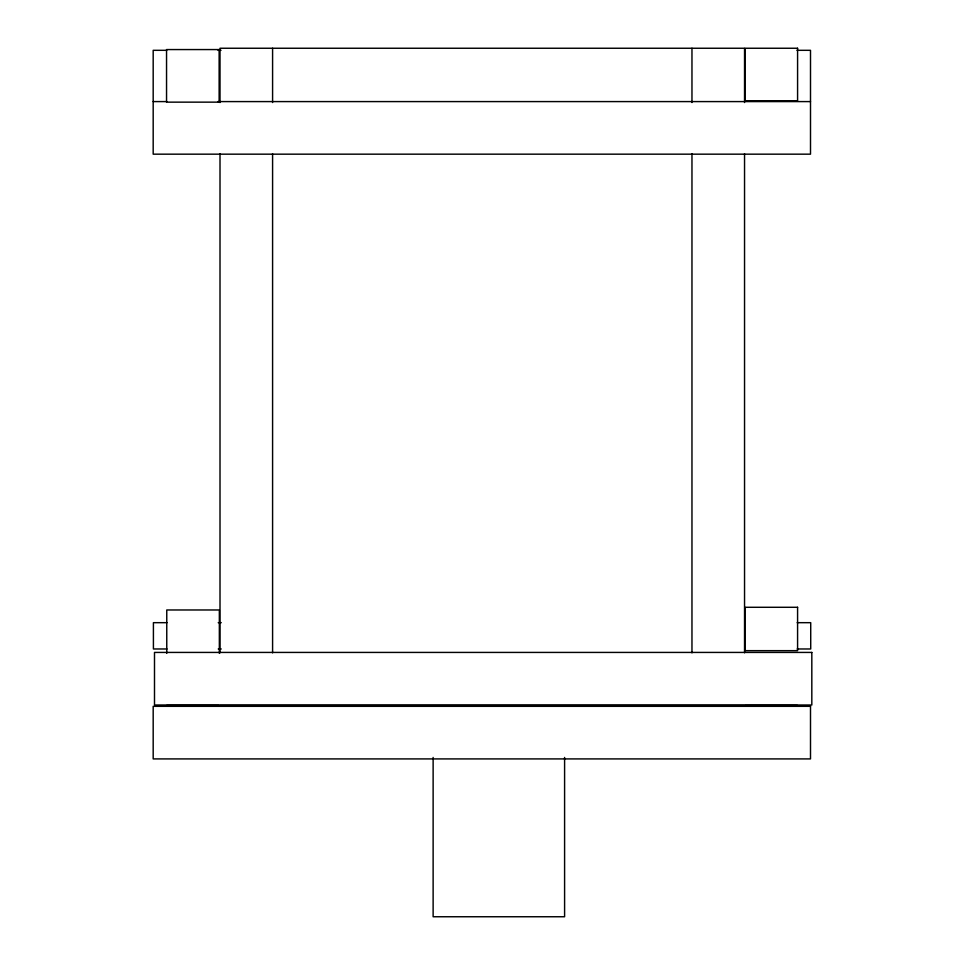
<?xml version="1.0" encoding="UTF-8"?>
<svg xmlns="http://www.w3.org/2000/svg" width="965" height="965" viewBox="0 0 965 965"><rect width="100%" height="100%" fill="white"/><g stroke="black" fill="none" stroke-linecap="round" stroke-linejoin="round"><path stroke-width="1.45" d="M166.752 50.313L153.182 50.313L153.182 154.171L810.504 154.171L810.504 50.313L796.933 50.313M218.006 50.313L221.021 50.313M153.182 101.59L166.752 101.59M218.006 101.59L810.504 101.59M166.969 622.678L153.411 622.678L153.411 648.975L166.969 648.975M218.235 622.678L221.25 622.678M797.162 622.678L810.721 622.678L810.721 648.975L797.162 648.975M218.235 648.975L221.25 648.975M166.547 705.499L219.139 705.499M744.992 705.499L797.585 705.499M220.008 705.572L744.546 705.572M744.546 102.519L744.546 48.25L220.008 48.25L220.008 102.519M744.546 153.773L744.546 652.798M691.965 48.25L691.965 102.519M691.965 153.785L691.965 652.859M564.597 757.453L564.597 916.75L433.128 916.75L433.128 757.453M272.588 48.25L272.588 102.519M272.588 153.785L272.588 652.859M220.008 153.785L220.008 652.798M219.345 653.365L219.345 609.976L166.764 609.976L166.764 653.365M797.585 48.25L744.992 48.25L744.992 100.83L797.585 100.83L797.585 48.25M219.139 49.565L166.547 49.565L166.547 102.145L219.139 102.145L219.139 49.565M797.585 607.287L744.992 607.287L744.992 650.663L797.585 650.663L797.585 607.287M811.818 652.424L154.497 652.424L154.497 705.005L811.818 705.005L811.818 652.424M810.504 706.32L153.182 706.32L153.182 758.912L810.504 758.912L810.504 706.32"/></g></svg>
